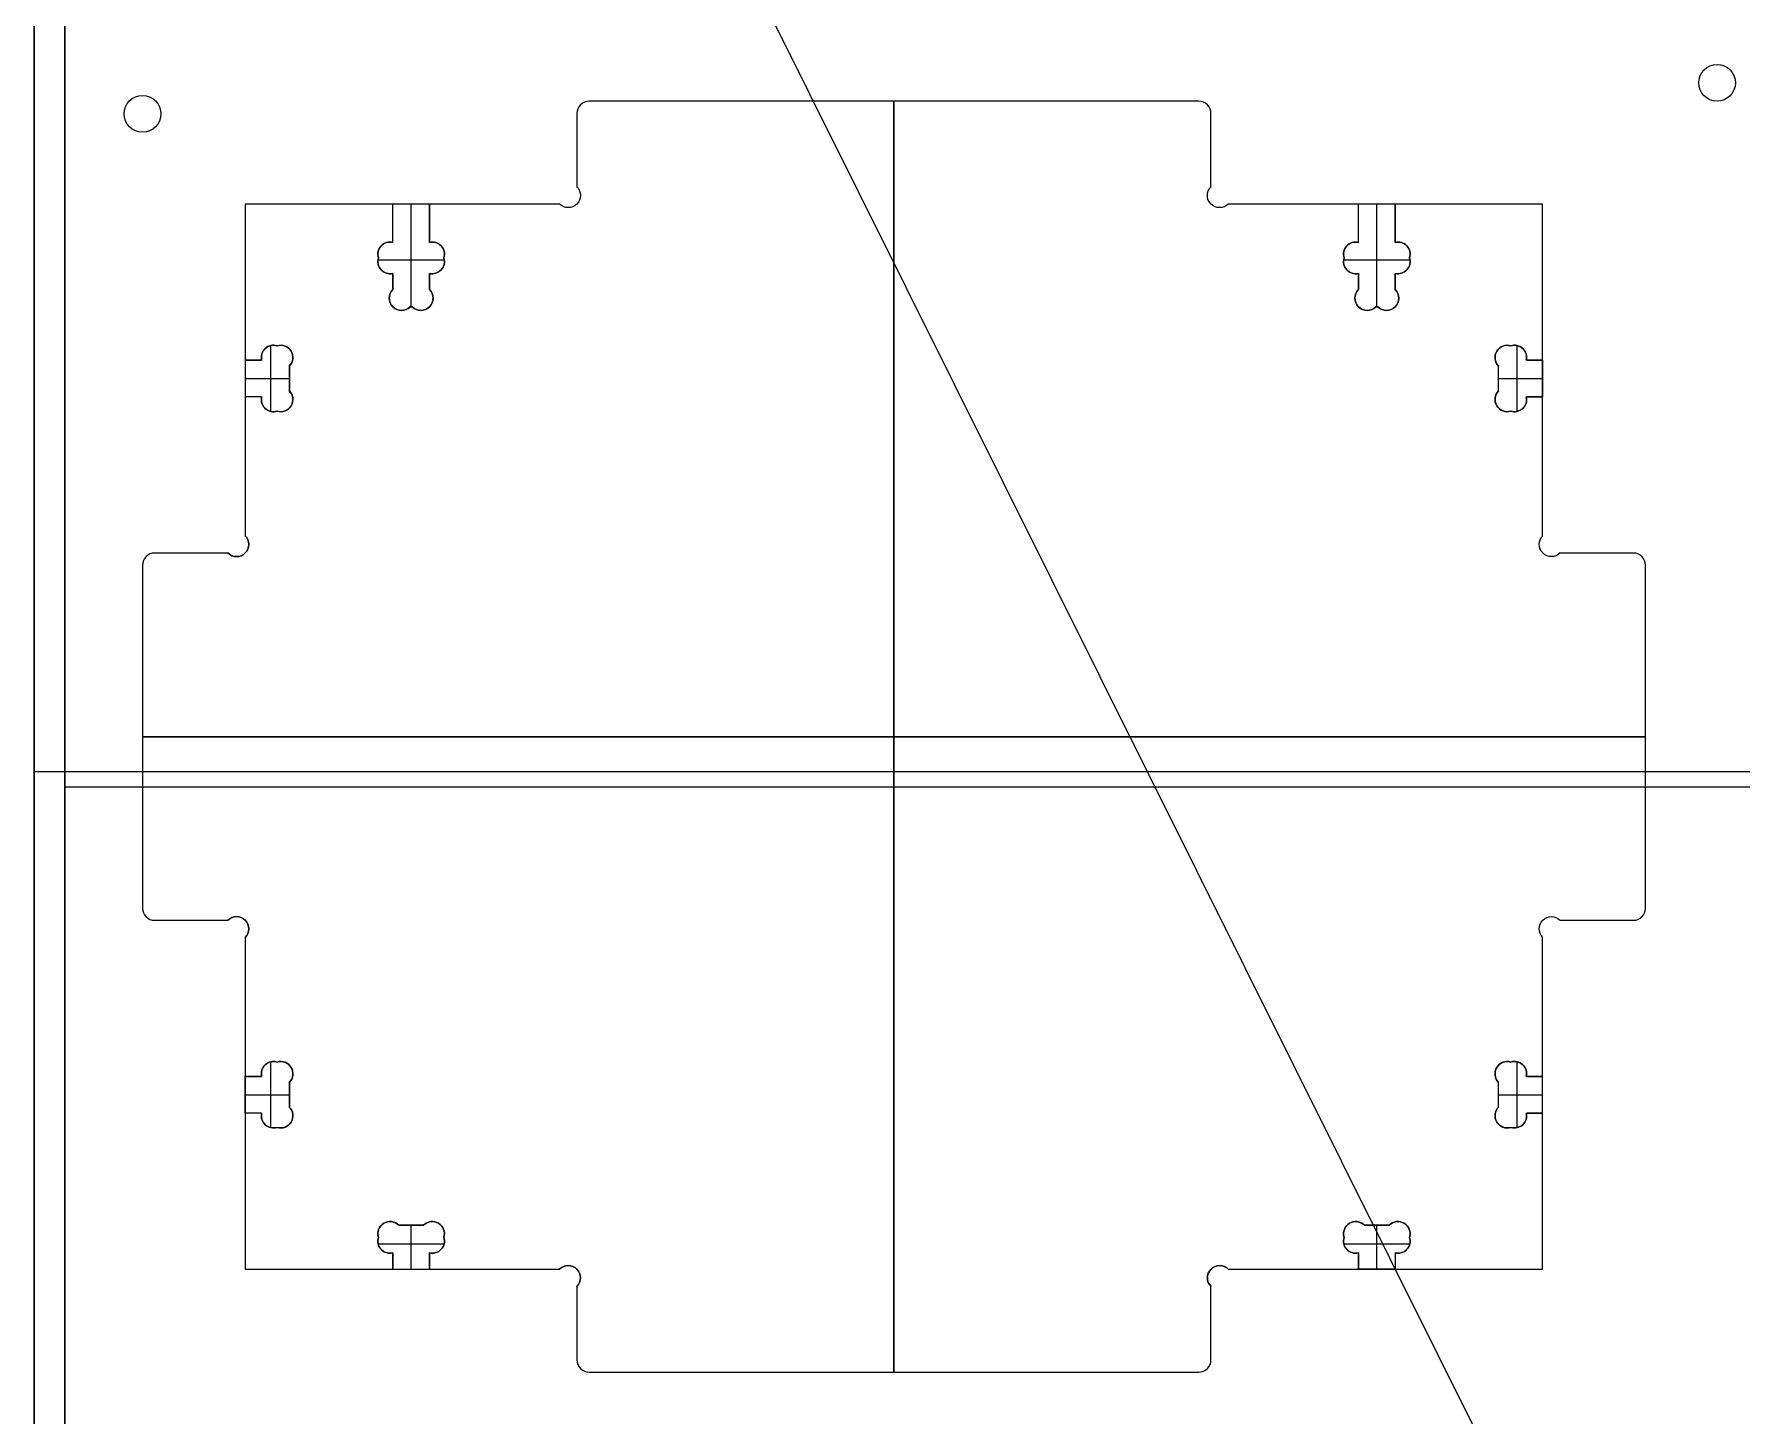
# Model space of a CAD drawing. Header units: millimetres. Extents: x -18.2 to 17.6, y -35.5 to 36.
# Drawn here: x -18.2 to -4.25, y 12.87 to 24.16 of the extents above; entities that cross this region are included whole.
import ezdxf

# ---------------------------------------------------------------- set-up
doc = ezdxf.new("R2010")
doc.units = ezdxf.units.MM
doc.layers.get('0').update_dxf_attribs({"color": 18, "true_color": 0x000000})
doc.layers.add('Standard', color=18, linetype='Continuous', true_color=0x000000)

msp = doc.modelspace()

# ---------------------------------------------------------------- linework, layer by layer
at = {"color": 0, "linetype": 'ByBlock', "lineweight": -2}
for p, q in [((-18.199, 35.01, 3.282), (-18.199, 1.26, 3.282)), ((-13.735, 23.58, 2.862), (-13.735, 23.58, 3.702)), ((-8.684, 23.609, 3.282), (-13.664, 23.609, 3.282)), ((-11.174, 13.229, 3.702), (-11.174, 23.609, 3.702)), ((-11.174, 23.609, 2.862), (-11.174, 13.229, 2.862)), ((-11.174, 23.609, 2.862), (-11.174, 23.609, 3.702)), ((-8.684, 23.609, 2.862), (-8.684, 23.609, 3.702)), ((-8.613, 23.58, 2.862), (-8.613, 23.58, 3.702)), ((-13.764, 23.509, 3.282), (-13.764, 22.911, 3.282)), ((-8.584, 22.911, 3.282), (-8.584, 23.509, 3.282)), ((-13.764, 23.21, 2.862), (-13.764, 23.21, 3.702)), ((-8.584, 23.21, 2.862), (-8.584, 23.21, 3.702)), ((-8.584, 22.911, 3.702), (-8.584, 22.911, 2.862)), ((-16.474, 22.769, 3.282), (-16.474, 21.494, 3.282)), ((-15.269, 22.769, 3.282), (-16.474, 22.769, 3.282)), ((-15.269, 22.456, 3.452), (-15.269, 22.769, 3.452)), ((-15.19, 22.769, 2.862), (-15.19, 22.769, 3.202)), ((-15.119, 21.929, 3.202), (-15.119, 22.769, 3.202)), ((-14.969, 22.769, 3.452), (-14.969, 22.456, 3.452)), ((-13.905, 22.769, 3.282), (-14.969, 22.769, 3.282)), ((-13.735, 22.84, 3.702), (-13.735, 22.84, 2.862)), ((-8.613, 22.84, 3.702), (-8.613, 22.84, 2.862)), ((-7.379, 22.769, 3.282), (-8.443, 22.769, 3.282)), ((-7.379, 22.456, 3.452), (-7.379, 22.769, 3.452)), ((-7.229, 21.929, 3.202), (-7.229, 22.769, 3.202)), ((-7.158, 22.769, 2.862), (-7.158, 22.769, 3.202)), ((-5.874, 22.769, 3.282), (-7.079, 22.769, 3.282)), ((-7.079, 22.769, 3.452), (-7.079, 22.456, 3.452)), ((-5.874, 21.494, 3.282), (-5.874, 22.769, 3.282)), ((-15.269, 22.613, 3.202), (-15.269, 22.613, 3.702)), ((-14.969, 22.613, 3.202), (-14.969, 22.613, 3.702)), ((-13.835, 22.74, 3.702), (-13.835, 22.74, 2.862)), ((-8.513, 22.74, 3.702), (-8.513, 22.74, 2.862)), ((-7.379, 22.613, 3.202), (-7.379, 22.613, 3.702)), ((-7.079, 22.613, 3.202), (-7.079, 22.613, 3.702)), ((-15.391, 22.359, 3.702), (-15.391, 22.359, 3.202)), ((-15.386, 22.329, 3.202), (-15.386, 22.329, 3.702)), ((-15.291, 22.459, 3.702), (-15.291, 22.459, 3.202)), ((-15.269, 22.456, 3.702), (-15.269, 22.456, 3.202)), ((-14.947, 22.459, 3.702), (-14.947, 22.459, 3.202)), ((-14.852, 22.329, 3.202), (-14.852, 22.329, 3.702)), ((-14.847, 22.359, 3.702), (-14.847, 22.359, 3.202)), ((-7.501, 22.359, 3.702), (-7.501, 22.359, 3.202)), ((-7.496, 22.329, 3.202), (-7.496, 22.329, 3.702)), ((-7.401, 22.459, 3.702), (-7.401, 22.459, 3.202)), ((-7.379, 22.456, 3.702), (-7.379, 22.456, 3.202)), ((-7.057, 22.459, 3.702), (-7.057, 22.459, 3.202)), ((-6.962, 22.329, 3.202), (-6.962, 22.329, 3.702)), ((-6.957, 22.359, 3.702), (-6.957, 22.359, 3.202)), ((-15.391, 22.3, 3.702), (-15.391, 22.3, 3.202)), ((-15.39, 22.314, 3.202), (-14.848, 22.314, 3.202)), ((-15.291, 22.2, 3.702), (-15.291, 22.2, 3.202)), ((-15.269, 22.202, 3.202), (-15.269, 22.202, 3.702)), ((-15.269, 22.071, 3.452), (-15.269, 22.202, 3.452)), ((-14.969, 22.202, 3.452), (-14.969, 22.071, 3.452)), ((-14.947, 22.2, 3.702), (-14.947, 22.2, 3.202)), ((-14.847, 22.3, 3.702), (-14.847, 22.3, 3.202)), ((-7.501, 22.3, 3.702), (-7.501, 22.3, 3.202)), ((-7.5, 22.314, 3.202), (-6.958, 22.314, 3.202)), ((-7.401, 22.2, 3.702), (-7.401, 22.2, 3.202)), ((-7.379, 22.202, 3.202), (-7.379, 22.202, 3.702)), ((-7.379, 22.071, 3.452), (-7.379, 22.202, 3.452)), ((-7.079, 22.202, 3.452), (-7.079, 22.071, 3.452)), ((-7.057, 22.2, 3.702), (-7.057, 22.2, 3.202)), ((-6.957, 22.3, 3.702), (-6.957, 22.3, 3.202)), ((-15.269, 22.137, 3.202), (-15.269, 22.137, 3.702)), ((-15.269, 22.071, 3.702), (-15.269, 22.071, 3.202)), ((-14.969, 22.137, 3.202), (-14.969, 22.137, 3.702)), ((-7.379, 22.137, 3.202), (-7.379, 22.137, 3.702)), ((-7.379, 22.071, 3.702), (-7.379, 22.071, 3.202)), ((-7.079, 22.137, 3.202), (-7.079, 22.137, 3.702)), ((-7.079, 22.071, 3.202), (-7.079, 22.071, 3.702)), ((-15.298, 22, 3.702), (-15.298, 22, 3.202)), ((-15.11, 21.929, 3.452), (-15.128, 21.929, 3.452)), ((-15.119, 21.929, 3.202), (-15.119, 21.929, 3.702)), ((-14.94, 22, 3.702), (-14.94, 22, 3.202)), ((-7.408, 22, 3.702), (-7.408, 22, 3.202)), ((-7.238, 21.929, 3.202), (-7.238, 21.929, 3.702)), ((-7.22, 21.929, 3.452), (-7.238, 21.929, 3.452)), ((-7.229, 21.929, 3.202), (-7.229, 21.929, 3.702)), ((-7.22, 21.929, 3.702), (-7.22, 21.929, 3.202)), ((-7.05, 22, 3.702), (-7.05, 22, 3.202)), ((-15.198, 21.9, 3.702), (-15.198, 21.9, 3.202)), ((-15.04, 21.9, 3.702), (-15.04, 21.9, 3.202)), ((-7.308, 21.9, 3.702), (-7.308, 21.9, 3.202)), ((-7.15, 21.9, 3.702), (-7.15, 21.9, 3.202)), ((-16.474, 21.494, 3.452), (-16.341, 21.494, 3.452)), ((-16.408, 21.494, 3.202), (-16.408, 21.494, 3.702)), ((-16.343, 21.516, 3.702), (-16.343, 21.516, 3.202)), ((-16.341, 21.494, 3.202), (-16.341, 21.494, 3.702)), ((-16.266, 21.075, 3.202), (-16.266, 21.613, 3.202)), ((-16.243, 21.616, 3.702), (-16.243, 21.616, 3.202)), ((-16.214, 21.612, 3.202), (-16.214, 21.612, 3.702)), ((-16.185, 21.616, 3.702), (-16.185, 21.616, 3.202)), ((-16.085, 21.516, 3.702), (-16.085, 21.516, 3.202)), ((-6.263, 21.516, 3.702), (-6.263, 21.516, 3.202)), ((-6.163, 21.616, 3.702), (-6.163, 21.616, 3.202)), ((-6.134, 21.612, 3.202), (-6.134, 21.612, 3.702)), ((-6.105, 21.616, 3.702), (-6.105, 21.616, 3.202)), ((-6.082, 21.075, 3.202), (-6.082, 21.613, 3.202)), ((-6.007, 21.494, 3.702), (-6.007, 21.494, 3.202)), ((-6.007, 21.494, 3.452), (-5.874, 21.494, 3.452)), ((-6.005, 21.516, 3.702), (-6.005, 21.516, 3.202)), ((-5.941, 21.494, 3.202), (-5.941, 21.494, 3.702)), ((-16.474, 21.415, 2.862), (-16.474, 21.415, 3.202)), ((-16.114, 21.445, 3.702), (-16.114, 21.445, 3.202)), ((-16.114, 21.445, 3.452), (-16.114, 21.243, 3.452)), ((-6.234, 21.445, 3.202), (-6.234, 21.445, 3.702)), ((-6.234, 21.243, 3.452), (-6.234, 21.445, 3.452)), ((-5.874, 21.415, 2.862), (-5.874, 21.415, 3.202)), ((-16.474, 21.344, 3.202), (-16.114, 21.344, 3.202)), ((-16.114, 21.344, 3.202), (-16.114, 21.344, 3.702)), ((-16.114, 21.243, 3.202), (-16.114, 21.243, 3.702)), ((-6.234, 21.344, 3.202), (-6.234, 21.344, 3.702)), ((-6.234, 21.344, 3.202), (-5.874, 21.344, 3.202)), ((-6.234, 21.243, 3.702), (-6.234, 21.243, 3.202)), ((-16.341, 21.194, 3.452), (-16.474, 21.194, 3.452)), ((-16.474, 21.194, 3.282), (-16.474, 20.061, 3.282)), ((-16.408, 21.194, 3.202), (-16.408, 21.194, 3.702)), ((-16.343, 21.173, 3.702), (-16.343, 21.173, 3.202)), ((-16.341, 21.194, 3.702), (-16.341, 21.194, 3.202)), ((-16.243, 21.073, 3.702), (-16.243, 21.073, 3.202)), ((-16.214, 21.077, 3.202), (-16.214, 21.077, 3.702)), ((-16.185, 21.073, 3.702), (-16.185, 21.073, 3.202)), ((-16.085, 21.173, 3.702), (-16.085, 21.173, 3.202)), ((-6.263, 21.173, 3.702), (-6.263, 21.173, 3.202)), ((-6.163, 21.073, 3.702), (-6.163, 21.073, 3.202)), ((-6.134, 21.077, 3.202), (-6.134, 21.077, 3.702)), ((-6.105, 21.073, 3.702), (-6.105, 21.073, 3.202)), ((-5.874, 21.194, 3.452), (-6.007, 21.194, 3.452)), ((-6.005, 21.173, 3.702), (-6.005, 21.173, 3.202)), ((-5.941, 21.194, 3.202), (-5.941, 21.194, 3.702)), ((-5.874, 20.061, 3.282), (-5.874, 21.194, 3.282)), ((-16.474, 20.061, 2.862), (-16.474, 20.061, 3.702)), ((-16.445, 19.99, 3.702), (-16.445, 19.99, 2.862)), ((-5.903, 19.99, 3.702), (-5.903, 19.99, 2.862)), ((-17.314, 19.819, 3.282), (-17.314, 17.019, 3.282)), ((-17.285, 19.89, 2.862), (-17.285, 19.89, 3.702)), ((-16.615, 19.919, 3.282), (-17.214, 19.919, 3.282)), ((-16.915, 19.919, 2.862), (-16.915, 19.919, 3.702)), ((-16.615, 19.919, 3.702), (-16.615, 19.919, 2.862)), ((-16.545, 19.89, 3.702), (-16.545, 19.89, 2.862)), ((-5.803, 19.89, 3.702), (-5.803, 19.89, 2.862)), ((-5.733, 19.919, 2.862), (-5.733, 19.919, 3.702)), ((-5.134, 19.919, 3.282), (-5.733, 19.919, 3.282)), ((-5.433, 19.919, 2.862), (-5.433, 19.919, 3.702)), ((-5.063, 19.89, 2.862), (-5.063, 19.89, 3.702)), ((-5.034, 17.019, 3.282), (-5.034, 19.819, 3.282)), ((-17.314, 18.419, 3.702), (-5.034, 18.419, 3.702)), ((-5.034, 18.419, 2.862), (-17.314, 18.419, 2.862)), ((-17.314, 18.419, 2.862), (-17.314, 18.419, 3.702)), ((-5.034, 18.419, 2.862), (-5.034, 18.419, 3.702)), ((-18.199, 18.135, 2.862), (-18.199, 18.135, 3.702)), ((-18.199, 18.135, 2.862), (17.551, 18.135, 2.862)), ((-18.199, 18.135, 3.702), (17.551, 18.135, 3.702)), ((-17.285, 16.949, 2.862), (-17.285, 16.949, 3.702)), ((-17.214, 16.919, 2.862), (-17.214, 16.919, 3.702)), ((-17.214, 16.919, 3.282), (-16.615, 16.919, 3.282)), ((-16.915, 16.919, 2.862), (-16.915, 16.919, 3.702)), ((-16.615, 16.919, 2.862), (-16.615, 16.919, 3.702)), ((-16.545, 16.949, 3.702), (-16.545, 16.949, 2.862)), ((-5.803, 16.949, 3.702), (-5.803, 16.949, 2.862)), ((-5.733, 16.919, 3.282), (-5.134, 16.919, 3.282)), ((-5.433, 16.919, 2.862), (-5.433, 16.919, 3.702)), ((-5.134, 16.919, 3.702), (-5.134, 16.919, 2.862)), ((-5.063, 16.949, 2.862), (-5.063, 16.949, 3.702)), ((-16.474, 16.778, 3.702), (-16.474, 16.778, 2.862)), ((-16.474, 16.778, 3.282), (-16.474, 15.644, 3.282)), ((-16.445, 16.849, 3.702), (-16.445, 16.849, 2.862)), ((-5.903, 16.849, 3.702), (-5.903, 16.849, 2.862)), ((-5.874, 16.778, 2.862), (-5.874, 16.778, 3.702)), ((-5.874, 15.644, 3.282), (-5.874, 16.778, 3.282)), ((-16.474, 15.644, 3.452), (-16.341, 15.644, 3.452)), ((-16.408, 15.644, 3.202), (-16.408, 15.644, 3.702)), ((-16.343, 15.666, 3.702), (-16.343, 15.666, 3.202)), ((-16.341, 15.644, 3.202), (-16.341, 15.644, 3.702)), ((-16.266, 15.225, 3.202), (-16.266, 15.763, 3.202)), ((-16.243, 15.766, 3.702), (-16.243, 15.766, 3.202)), ((-16.214, 15.762, 3.702), (-16.214, 15.762, 3.202)), ((-16.185, 15.766, 3.702), (-16.185, 15.766, 3.202)), ((-16.085, 15.666, 3.702), (-16.085, 15.666, 3.202)), ((-6.263, 15.666, 3.702), (-6.263, 15.666, 3.202)), ((-6.163, 15.766, 3.702), (-6.163, 15.766, 3.202)), ((-6.134, 15.762, 3.702), (-6.134, 15.762, 3.202)), ((-6.105, 15.766, 3.702), (-6.105, 15.766, 3.202)), ((-6.082, 15.225, 3.202), (-6.082, 15.763, 3.202)), ((-6.007, 15.644, 3.452), (-5.874, 15.644, 3.452)), ((-6.005, 15.666, 3.702), (-6.005, 15.666, 3.202)), ((-5.941, 15.644, 3.202), (-5.941, 15.644, 3.702)), ((-16.474, 15.494, 3.202), (-16.114, 15.494, 3.202)), ((-16.114, 15.595, 3.452), (-16.114, 15.393, 3.452)), ((-16.114, 15.494, 3.202), (-16.114, 15.494, 3.702)), ((-6.234, 15.393, 3.452), (-6.234, 15.595, 3.452)), ((-6.234, 15.494, 3.202), (-6.234, 15.494, 3.702)), ((-6.234, 15.494, 3.202), (-5.874, 15.494, 3.202)), ((-16.474, 15.424, 2.862), (-16.474, 15.424, 3.202)), ((-16.114, 15.393, 3.202), (-16.114, 15.393, 3.702)), ((-6.234, 15.393, 3.702), (-6.234, 15.393, 3.202)), ((-5.874, 15.424, 2.862), (-5.874, 15.424, 3.202)), ((-16.474, 15.344, 3.282), (-16.474, 14.069, 3.282)), ((-16.341, 15.344, 3.452), (-16.474, 15.344, 3.452)), ((-16.408, 15.344, 3.202), (-16.408, 15.344, 3.702)), ((-16.343, 15.323, 3.702), (-16.343, 15.323, 3.202)), ((-16.341, 15.344, 3.702), (-16.341, 15.344, 3.202)), ((-16.243, 15.223, 3.702), (-16.243, 15.223, 3.202)), ((-16.214, 15.227, 3.202), (-16.214, 15.227, 3.702)), ((-16.185, 15.223, 3.702), (-16.185, 15.223, 3.202)), ((-16.085, 15.323, 3.702), (-16.085, 15.323, 3.202)), ((-6.263, 15.323, 3.702), (-6.263, 15.323, 3.202)), ((-6.163, 15.223, 3.702), (-6.163, 15.223, 3.202)), ((-6.134, 15.227, 3.202), (-6.134, 15.227, 3.702)), ((-6.105, 15.223, 3.702), (-6.105, 15.223, 3.202)), ((-6.007, 15.344, 3.202), (-6.007, 15.344, 3.702)), ((-5.874, 15.344, 3.452), (-6.007, 15.344, 3.452)), ((-6.005, 15.323, 3.702), (-6.005, 15.323, 3.202)), ((-5.941, 15.344, 3.202), (-5.941, 15.344, 3.702)), ((-5.874, 14.069, 3.282), (-5.874, 15.344, 3.282)), ((-15.291, 14.459, 3.702), (-15.291, 14.459, 3.202)), ((-15.22, 14.429, 3.702), (-15.22, 14.429, 3.202)), ((-15.22, 14.429, 3.452), (-15.018, 14.429, 3.452)), ((-15.119, 14.069, 3.202), (-15.119, 14.429, 3.202)), ((-15.119, 14.429, 3.202), (-15.119, 14.429, 3.702)), ((-15.018, 14.429, 3.202), (-15.018, 14.429, 3.702)), ((-14.947, 14.459, 3.702), (-14.947, 14.459, 3.202)), ((-7.401, 14.459, 3.702), (-7.401, 14.459, 3.202)), ((-7.33, 14.429, 3.452), (-7.128, 14.429, 3.452)), ((-7.229, 14.069, 3.202), (-7.229, 14.429, 3.202)), ((-7.229, 14.429, 3.202), (-7.229, 14.429, 3.702)), ((-7.128, 14.429, 3.202), (-7.128, 14.429, 3.702)), ((-7.057, 14.459, 3.702), (-7.057, 14.459, 3.202)), ((-15.391, 14.359, 3.702), (-15.391, 14.359, 3.202)), ((-15.391, 14.3, 3.702), (-15.391, 14.3, 3.202)), ((-15.388, 14.277, 3.202), (-14.85, 14.277, 3.202)), ((-15.386, 14.329, 3.702), (-15.386, 14.329, 3.202)), ((-14.852, 14.329, 3.702), (-14.852, 14.329, 3.202)), ((-14.847, 14.359, 3.702), (-14.847, 14.359, 3.202)), ((-14.847, 14.3, 3.702), (-14.847, 14.3, 3.202)), ((-7.501, 14.359, 3.702), (-7.501, 14.359, 3.202)), ((-7.501, 14.3, 3.702), (-7.501, 14.3, 3.202)), ((-7.498, 14.277, 3.202), (-6.96, 14.277, 3.202)), ((-7.496, 14.329, 3.202), (-7.496, 14.329, 3.702)), ((-6.962, 14.329, 3.202), (-6.962, 14.329, 3.702)), ((-6.957, 14.359, 3.702), (-6.957, 14.359, 3.202)), ((-6.957, 14.3, 3.702), (-6.957, 14.3, 3.202)), ((-15.291, 14.2, 3.702), (-15.291, 14.2, 3.202)), ((-15.269, 14.202, 3.202), (-15.269, 14.202, 3.702)), ((-15.269, 14.069, 3.452), (-15.269, 14.202, 3.452)), ((-15.269, 14.136, 3.202), (-15.269, 14.136, 3.702)), ((-14.969, 14.202, 3.452), (-14.969, 14.069, 3.452)), ((-14.969, 14.136, 3.202), (-14.969, 14.136, 3.702)), ((-14.947, 14.2, 3.702), (-14.947, 14.2, 3.202)), ((-13.835, 14.099, 3.702), (-13.835, 14.099, 2.862)), ((-8.513, 14.099, 3.702), (-8.513, 14.099, 2.862)), ((-7.401, 14.2, 3.702), (-7.401, 14.2, 3.202)), ((-7.379, 14.069, 3.452), (-7.379, 14.202, 3.452)), ((-7.379, 14.136, 3.202), (-7.379, 14.136, 3.702)), ((-7.079, 14.202, 3.702), (-7.079, 14.202, 3.202)), ((-7.079, 14.202, 3.452), (-7.079, 14.069, 3.452)), ((-7.079, 14.136, 3.202), (-7.079, 14.136, 3.702)), ((-7.057, 14.2, 3.702), (-7.057, 14.2, 3.202)), ((-16.474, 14.069, 3.282), (-15.269, 14.069, 3.282)), ((-15.19, 14.069, 2.862), (-15.19, 14.069, 3.202)), ((-14.969, 14.069, 3.282), (-13.905, 14.069, 3.282)), ((-13.905, 14.069, 2.862), (-13.905, 14.069, 3.702)), ((-13.735, 13.999, 3.702), (-13.735, 13.999, 2.862)), ((-8.613, 13.999, 3.702), (-8.613, 13.999, 2.862)), ((-8.443, 14.069, 3.702), (-8.443, 14.069, 2.862)), ((-8.443, 14.069, 3.282), (-7.379, 14.069, 3.282)), ((-7.158, 14.069, 2.862), (-7.158, 14.069, 3.202)), ((-7.079, 14.069, 3.282), (-5.874, 14.069, 3.282)), ((-13.764, 13.928, 3.702), (-13.764, 13.928, 2.862)), ((-13.764, 13.928, 3.282), (-13.764, 13.329, 3.282)), ((-8.584, 13.928, 2.862), (-8.584, 13.928, 3.702)), ((-8.584, 13.329, 3.282), (-8.584, 13.928, 3.282)), ((-13.764, 13.629, 2.862), (-13.764, 13.629, 3.702)), ((-8.584, 13.629, 2.862), (-8.584, 13.629, 3.702)), ((-13.735, 13.259, 2.862), (-13.735, 13.259, 3.702)), ((-8.613, 13.259, 2.862), (-8.613, 13.259, 3.702)), ((-13.664, 13.229, 2.862), (-13.664, 13.229, 3.702)), ((-13.664, 13.229, 3.282), (-8.684, 13.229, 3.282)), ((-11.174, 13.229, 2.862), (-11.174, 13.229, 3.702))]:
    msp.add_line(p, q, dxfattribs=at)
for centre, start, end in [((-13.664, 23.509, 3.702), 90, 180), ((-13.664, 23.509, 2.862), 90, 180), ((-13.664, 23.509, 3.282), 90, 180), ((-8.684, 23.509, 3.702), 0, 90), ((-8.684, 23.509, 2.862), 0, 90), ((-8.684, 23.509, 3.282), 0, 90), ((-15.291, 22.359, 3.202), 77.4147, 197.0312), ((-15.291, 22.3, 3.202), 162.9688, 282.5853), ((-14.947, 22.359, 3.202), 342.9688, 102.5853), ((-14.947, 22.3, 3.202), 257.4147, 17.0312), ((-7.401, 22.359, 3.202), 77.4147, 197.0312), ((-7.401, 22.3, 3.202), 162.9688, 282.5853), ((-7.057, 22.359, 3.202), 342.9688, 102.5853), ((-7.057, 22.3, 3.202), 257.4147, 17.0312), ((-15.198, 22, 3.202), 135, 315), ((-15.04, 22, 3.202), 225, 45), ((-7.308, 22, 3.202), 135, 315), ((-7.15, 22, 3.202), 225, 45), ((-16.243, 21.516, 3.202), 72.9688, 192.5853), ((-16.185, 21.516, 3.202), 315, 107.0312), ((-6.163, 21.516, 3.202), 72.9688, 225), ((-6.105, 21.516, 3.202), 347.4147, 107.0312), ((-16.185, 21.173, 3.202), 252.9688, 45), ((-6.163, 21.173, 3.202), 135, 287.0312), ((-16.243, 21.173, 3.202), 167.4147, 287.0312), ((-6.105, 21.173, 3.202), 252.9688, 12.5853), ((-16.545, 19.99, 2.862), 225, 45), ((-17.214, 19.819, 3.702), 90, 180), ((-17.214, 19.819, 2.862), 90, 180), ((-17.214, 19.819, 3.282), 90, 180), ((-5.134, 19.819, 3.702), 0, 90), ((-5.134, 19.819, 2.862), 0, 90), ((-5.134, 19.819, 3.282), 0, 90), ((-17.214, 17.019, 3.702), 180, 270), ((-17.214, 17.019, 2.862), 180, 270), ((-17.214, 17.019, 3.282), 180, 270), ((-16.545, 16.849, 2.862), 315, 135), ((-5.134, 17.019, 3.702), 270, 0), ((-5.134, 17.019, 2.862), 270, 0), ((-5.134, 17.019, 3.282), 270, 360), ((-16.243, 15.666, 3.202), 72.9688, 192.5853), ((-16.185, 15.666, 3.202), 315, 107.0312), ((-6.163, 15.666, 3.202), 72.9688, 225), ((-6.105, 15.666, 3.202), 347.4147, 107.0312), ((-16.185, 15.323, 3.202), 252.9688, 45), ((-6.163, 15.323, 3.202), 135, 287.0312), ((-16.243, 15.323, 3.202), 167.4147, 287.0312), ((-6.105, 15.323, 3.202), 252.9688, 12.5853), ((-15.291, 14.359, 3.202), 45, 197.0312), ((-14.947, 14.359, 3.202), 342.9688, 135), ((-7.401, 14.359, 3.202), 45, 197.0312), ((-7.057, 14.359, 3.202), 342.9688, 135), ((-15.291, 14.3, 3.202), 162.9688, 282.5853), ((-14.947, 14.3, 3.202), 257.4147, 17.0312), ((-7.401, 14.3, 3.202), 162.9688, 282.5853), ((-7.057, 14.3, 3.202), 257.4147, 17.0312), ((-13.835, 13.999, 2.862), 315, 135), ((-8.513, 13.999, 2.862), 45, 225), ((-13.664, 13.329, 3.702), 180, 270), ((-13.664, 13.329, 2.862), 180, 270), ((-13.664, 13.329, 3.282), 180, 270), ((-8.684, 13.329, 3.702), 270, 0), ((-8.684, 13.329, 2.862), 270, 0), ((-8.684, 13.329, 3.282), 270, 0)]:
    msp.add_arc(centre, 0.1, start, end, dxfattribs=at)
at = {"color": 0, "linetype": 'ByBlock', "lineweight": -2, "extrusion": (0, 0, -1)}
for centre, start, end in [((13.835, 22.84, -3.702), 135, 315), ((13.835, 22.84, -2.862), 135, 315), ((13.835, 22.84, -3.282), 135, 315), ((8.513, 22.84, -3.702), 225, 45), ((8.513, 22.84, -2.862), 225, 45), ((8.513, 22.84, -3.282), 225, 45), ((15.291, 22.359, -3.702), 342.9688, 102.5853), ((15.291, 22.359, -3.452), 342.9688, 102.5853), ((14.947, 22.359, -3.702), 77.4147, 197.0312), ((14.947, 22.359, -3.452), 77.4147, 197.0312), ((7.401, 22.359, -3.702), 342.9688, 102.5853), ((7.401, 22.359, -3.452), 342.9688, 102.5853), ((7.057, 22.359, -3.702), 77.4147, 197.0312), ((7.057, 22.359, -3.452), 77.4147, 197.0312), ((15.291, 22.3, -3.702), 257.4147, 17.0312), ((15.291, 22.3, -3.452), 257.4147, 17.0312), ((14.947, 22.3, -3.702), 162.9688, 282.5853), ((14.947, 22.3, -3.452), 162.9688, 282.5853), ((7.401, 22.3, -3.702), 257.4147, 17.0312), ((7.401, 22.3, -3.452), 257.4147, 17.0312), ((7.057, 22.3, -3.702), 162.9688, 282.5853), ((7.057, 22.3, -3.452), 162.9688, 282.5853), ((15.198, 22, -3.702), 225, 45), ((15.198, 22, -3.452), 225, 45), ((15.04, 22, -3.702), 135, 315), ((15.04, 22, -3.452), 135, 315), ((7.308, 22, -3.702), 225, 45), ((7.308, 22, -3.452), 225, 45), ((7.15, 22, -3.702), 135, 315), ((7.15, 22, -3.452), 135, 315), ((16.243, 21.516, -3.702), 347.4147, 107.0312), ((16.243, 21.516, -3.452), 347.4147, 107.0312), ((16.185, 21.516, -3.702), 72.9688, 225), ((16.185, 21.516, -3.452), 72.9688, 225), ((6.163, 21.516, -3.702), 315, 107.0312), ((6.163, 21.516, -3.452), 315, 107.0312), ((6.105, 21.516, -3.702), 72.9688, 192.5853), ((6.105, 21.516, -3.452), 72.9688, 192.5853), ((16.185, 21.173, -3.702), 135, 287.0312), ((16.185, 21.173, -3.452), 135, 287.0312), ((6.163, 21.173, -3.702), 252.9688, 45), ((6.163, 21.173, -3.452), 252.9688, 45), ((16.243, 21.173, -3.702), 252.9688, 12.5853), ((16.243, 21.173, -3.452), 252.9688, 12.5853), ((6.105, 21.173, -3.702), 167.4147, 287.0312), ((6.105, 21.173, -3.452), 167.4147, 287.0312), ((16.545, 19.99, -3.702), 135, 315), ((16.545, 19.99, -3.282), 135, 315), ((5.803, 19.99, -2.862), 225, 45), ((5.803, 19.99, -3.702), 225, 45), ((5.803, 19.99, -3.282), 225, 45), ((16.545, 16.849, -3.702), 45, 225), ((16.545, 16.849, -3.282), 45, 225), ((5.803, 16.849, -3.702), 315, 135), ((5.803, 16.849, -2.862), 315, 135), ((5.803, 16.849, -3.282), 315, 135), ((16.243, 15.666, -3.702), 347.4147, 107.0312), ((16.243, 15.666, -3.452), 347.4147, 107.0312), ((16.185, 15.666, -3.702), 72.9688, 225), ((16.185, 15.666, -3.452), 72.9688, 225), ((6.163, 15.666, -3.702), 315, 107.0312), ((6.163, 15.666, -3.452), 315, 107.0312), ((6.105, 15.666, -3.702), 72.9688, 192.5853), ((6.105, 15.666, -3.452), 72.9688, 192.5853), ((16.185, 15.323, -3.702), 135, 287.0312), ((16.185, 15.323, -3.452), 135, 287.0312), ((6.163, 15.323, -3.702), 252.9688, 45), ((6.163, 15.323, -3.452), 252.9688, 45), ((16.243, 15.323, -3.702), 252.9688, 12.5853), ((16.243, 15.323, -3.452), 252.9688, 12.5853), ((6.105, 15.323, -3.702), 167.4147, 287.0312), ((6.105, 15.323, -3.452), 167.4147, 287.0312), ((15.291, 14.359, -3.702), 342.9688, 135), ((15.291, 14.359, -3.452), 342.9688, 135), ((14.947, 14.359, -3.702), 45, 197.0312), ((14.947, 14.359, -3.452), 45, 197.0312), ((7.401, 14.359, -3.702), 342.9688, 135), ((7.401, 14.359, -3.452), 342.9688, 135), ((7.057, 14.359, -3.702), 45, 197.0312), ((7.057, 14.359, -3.452), 45, 197.0312), ((15.291, 14.3, -3.702), 257.4147, 17.0312), ((15.291, 14.3, -3.452), 257.4147, 17.0312), ((14.947, 14.3, -3.702), 162.9688, 282.5853), ((14.947, 14.3, -3.452), 162.9688, 282.5853), ((7.401, 14.3, -3.702), 257.4147, 17.0312), ((7.401, 14.3, -3.452), 257.4147, 17.0312), ((7.057, 14.3, -3.702), 162.9688, 282.5853), ((7.057, 14.3, -3.452), 162.9688, 282.5853), ((13.835, 13.999, -3.702), 45, 225), ((13.835, 13.999, -3.282), 45, 225), ((8.513, 13.999, -3.702), 315, 135), ((8.513, 13.999, -3.282), 315, 135)]:
    msp.add_arc(centre, 0.1, start, end, dxfattribs=at)
at = {"color": 0, "linetype": 'ByBlock', "lineweight": -2}
for points in [[(-18.199, 35.01, 2.862), (-18.199, 18.135, 2.862), (-18.199, 1.26, 2.862)], [(-18.199, 1.26, 3.702), (-18.199, 18.135, 3.702), (-18.199, 35.01, 3.702)], [(-8.684, 23.609, 3.702), (-11.174, 23.609, 3.702), (-13.664, 23.609, 3.702)], [(-8.684, 23.609, 2.862), (-11.174, 23.609, 2.862), (-13.664, 23.609, 2.862)], [(-13.764, 23.509, 3.702), (-13.764, 23.21, 3.702), (-13.764, 22.911, 3.702)], [(-13.764, 23.509, 2.862), (-13.764, 23.21, 2.862), (-13.764, 22.911, 2.862)], [(-8.584, 22.911, 3.702), (-8.584, 23.21, 3.702), (-8.584, 23.509, 3.702)], [(-8.584, 22.911, 2.862), (-8.584, 23.21, 2.862), (-8.584, 23.509, 2.862)], [(-15.269, 22.769, 3.702), (-15.872, 22.769, 3.702), (-16.474, 22.769, 3.702)], [(-16.474, 22.769, 3.702), (-16.474, 22.132, 3.702), (-16.474, 21.494, 3.702)], [(-16.474, 22.769, 2.862), (-16.474, 21.415, 2.862), (-16.474, 20.061, 2.862)], [(-13.905, 22.769, 2.862), (-15.19, 22.769, 2.862), (-16.474, 22.769, 2.862)], [(-15.269, 22.456, 3.702), (-15.269, 22.613, 3.702), (-15.269, 22.769, 3.702)], [(-15.269, 22.456, 3.202), (-15.269, 22.613, 3.202), (-15.269, 22.769, 3.202)], [(-14.969, 22.769, 3.202), (-15.119, 22.769, 3.202), (-15.269, 22.769, 3.202)], [(-13.905, 22.769, 3.702), (-14.437, 22.769, 3.702), (-14.969, 22.769, 3.702)], [(-14.969, 22.769, 3.702), (-14.969, 22.613, 3.702), (-14.969, 22.456, 3.702)], [(-14.969, 22.456, 3.202), (-14.969, 22.613, 3.202), (-14.969, 22.769, 3.202)], [(-7.379, 22.769, 3.702), (-7.911, 22.769, 3.702), (-8.443, 22.769, 3.702)], [(-5.874, 22.769, 2.862), (-7.158, 22.769, 2.862), (-8.443, 22.769, 2.862)], [(-7.379, 22.456, 3.702), (-7.379, 22.613, 3.702), (-7.379, 22.769, 3.702)], [(-7.379, 22.456, 3.202), (-7.379, 22.613, 3.202), (-7.379, 22.769, 3.202)], [(-7.079, 22.769, 3.202), (-7.229, 22.769, 3.202), (-7.379, 22.769, 3.202)], [(-5.874, 22.769, 3.702), (-6.477, 22.769, 3.702), (-7.079, 22.769, 3.702)], [(-7.079, 22.769, 3.702), (-7.079, 22.613, 3.702), (-7.079, 22.456, 3.702)], [(-7.079, 22.456, 3.202), (-7.079, 22.613, 3.202), (-7.079, 22.769, 3.202)], [(-5.874, 21.494, 3.702), (-5.874, 22.132, 3.702), (-5.874, 22.769, 3.702)], [(-5.874, 20.061, 2.862), (-5.874, 21.415, 2.862), (-5.874, 22.769, 2.862)], [(-15.269, 22.071, 3.702), (-15.269, 22.137, 3.702), (-15.269, 22.202, 3.702)], [(-15.269, 22.202, 3.202), (-15.269, 22.137, 3.202), (-15.269, 22.071, 3.202)], [(-14.969, 22.202, 3.702), (-14.969, 22.137, 3.702), (-14.969, 22.071, 3.702)], [(-14.969, 22.071, 3.202), (-14.969, 22.137, 3.202), (-14.969, 22.202, 3.202)], [(-7.379, 22.071, 3.702), (-7.379, 22.137, 3.702), (-7.379, 22.202, 3.702)], [(-7.379, 22.202, 3.202), (-7.379, 22.137, 3.202), (-7.379, 22.071, 3.202)], [(-7.079, 22.202, 3.702), (-7.079, 22.137, 3.702), (-7.079, 22.071, 3.702)], [(-7.079, 22.071, 3.202), (-7.079, 22.137, 3.202), (-7.079, 22.202, 3.202)], [(-15.11, 21.929, 3.702), (-15.119, 21.929, 3.702), (-15.128, 21.929, 3.702)], [(-15.128, 21.929, 3.202), (-15.119, 21.929, 3.202), (-15.11, 21.929, 3.202)], [(-7.22, 21.929, 3.702), (-7.229, 21.929, 3.702), (-7.238, 21.929, 3.702)], [(-7.238, 21.929, 3.202), (-7.229, 21.929, 3.202), (-7.22, 21.929, 3.202)], [(-16.474, 21.494, 3.702), (-16.408, 21.494, 3.702), (-16.341, 21.494, 3.702)], [(-16.341, 21.494, 3.202), (-16.408, 21.494, 3.202), (-16.474, 21.494, 3.202)], [(-16.474, 21.494, 3.202), (-16.474, 21.344, 3.202), (-16.474, 21.194, 3.202)], [(-6.007, 21.494, 3.702), (-5.941, 21.494, 3.702), (-5.874, 21.494, 3.702)], [(-5.874, 21.494, 3.202), (-5.941, 21.494, 3.202), (-6.007, 21.494, 3.202)], [(-5.874, 21.494, 3.202), (-5.874, 21.344, 3.202), (-5.874, 21.194, 3.202)], [(-16.114, 21.445, 3.702), (-16.114, 21.344, 3.702), (-16.114, 21.243, 3.702)], [(-16.114, 21.243, 3.202), (-16.114, 21.344, 3.202), (-16.114, 21.445, 3.202)], [(-6.234, 21.243, 3.702), (-6.234, 21.344, 3.702), (-6.234, 21.445, 3.702)], [(-6.234, 21.243, 3.202), (-6.234, 21.344, 3.202), (-6.234, 21.445, 3.202)], [(-16.341, 21.194, 3.702), (-16.408, 21.194, 3.702), (-16.474, 21.194, 3.702)], [(-16.474, 21.194, 3.702), (-16.474, 20.628, 3.702), (-16.474, 20.061, 3.702)], [(-16.341, 21.194, 3.202), (-16.408, 21.194, 3.202), (-16.474, 21.194, 3.202)], [(-5.874, 21.194, 3.702), (-5.941, 21.194, 3.702), (-6.007, 21.194, 3.702)], [(-6.007, 21.194, 3.202), (-5.941, 21.194, 3.202), (-5.874, 21.194, 3.202)], [(-5.874, 20.061, 3.702), (-5.874, 20.628, 3.702), (-5.874, 21.194, 3.702)], [(-17.314, 19.819, 3.702), (-17.314, 18.419, 3.702), (-17.314, 17.019, 3.702)], [(-17.314, 19.819, 2.862), (-17.314, 18.419, 2.862), (-17.314, 17.019, 2.862)], [(-16.615, 19.919, 3.702), (-16.915, 19.919, 3.702), (-17.214, 19.919, 3.702)], [(-16.615, 19.919, 2.862), (-16.915, 19.919, 2.862), (-17.214, 19.919, 2.862)], [(-5.134, 19.919, 3.702), (-5.433, 19.919, 3.702), (-5.733, 19.919, 3.702)], [(-5.134, 19.919, 2.862), (-5.433, 19.919, 2.862), (-5.733, 19.919, 2.862)], [(-5.034, 17.019, 3.702), (-5.034, 18.419, 3.702), (-5.034, 19.819, 3.702)], [(-5.034, 17.019, 2.862), (-5.034, 18.419, 2.862), (-5.034, 19.819, 2.862)], [(-17.214, 16.919, 3.702), (-16.915, 16.919, 3.702), (-16.615, 16.919, 3.702)], [(-17.214, 16.919, 2.862), (-16.915, 16.919, 2.862), (-16.615, 16.919, 2.862)], [(-5.733, 16.919, 3.702), (-5.433, 16.919, 3.702), (-5.134, 16.919, 3.702)], [(-5.733, 16.919, 2.862), (-5.433, 16.919, 2.862), (-5.134, 16.919, 2.862)], [(-16.474, 16.778, 3.702), (-16.474, 16.211, 3.702), (-16.474, 15.644, 3.702)], [(-16.474, 16.778, 2.862), (-16.474, 15.424, 2.862), (-16.474, 14.069, 2.862)], [(-5.874, 15.644, 3.702), (-5.874, 16.211, 3.702), (-5.874, 16.778, 3.702)], [(-5.874, 14.069, 2.862), (-5.874, 15.424, 2.862), (-5.874, 16.778, 2.862)], [(-16.474, 15.644, 3.702), (-16.408, 15.644, 3.702), (-16.341, 15.644, 3.702)], [(-16.474, 15.344, 3.202), (-16.474, 15.494, 3.202), (-16.474, 15.644, 3.202)], [(-16.341, 15.644, 3.202), (-16.408, 15.644, 3.202), (-16.474, 15.644, 3.202)], [(-6.007, 15.644, 3.702), (-5.941, 15.644, 3.702), (-5.874, 15.644, 3.702)], [(-5.874, 15.644, 3.202), (-5.941, 15.644, 3.202), (-6.007, 15.644, 3.202)], [(-5.874, 15.344, 3.202), (-5.874, 15.494, 3.202), (-5.874, 15.644, 3.202)], [(-16.114, 15.595, 3.702), (-16.114, 15.494, 3.702), (-16.114, 15.393, 3.702)], [(-16.114, 15.393, 3.202), (-16.114, 15.494, 3.202), (-16.114, 15.595, 3.202)], [(-6.234, 15.393, 3.702), (-6.234, 15.494, 3.702), (-6.234, 15.595, 3.702)], [(-6.234, 15.393, 3.202), (-6.234, 15.494, 3.202), (-6.234, 15.595, 3.202)], [(-16.341, 15.344, 3.702), (-16.408, 15.344, 3.702), (-16.474, 15.344, 3.702)], [(-16.474, 15.344, 3.702), (-16.474, 14.707, 3.702), (-16.474, 14.069, 3.702)], [(-16.341, 15.344, 3.202), (-16.408, 15.344, 3.202), (-16.474, 15.344, 3.202)], [(-5.874, 15.344, 3.702), (-5.941, 15.344, 3.702), (-6.007, 15.344, 3.702)], [(-6.007, 15.344, 3.202), (-5.941, 15.344, 3.202), (-5.874, 15.344, 3.202)], [(-5.874, 14.069, 3.702), (-5.874, 14.707, 3.702), (-5.874, 15.344, 3.702)], [(-15.22, 14.429, 3.702), (-15.119, 14.429, 3.702), (-15.018, 14.429, 3.702)], [(-15.018, 14.429, 3.202), (-15.119, 14.429, 3.202), (-15.22, 14.429, 3.202)], [(-7.33, 14.429, 3.702), (-7.229, 14.429, 3.702), (-7.128, 14.429, 3.702)], [(-7.128, 14.429, 3.202), (-7.229, 14.429, 3.202), (-7.33, 14.429, 3.202)], [(-15.269, 14.069, 3.702), (-15.269, 14.136, 3.702), (-15.269, 14.202, 3.702)], [(-15.269, 14.202, 3.202), (-15.269, 14.136, 3.202), (-15.269, 14.069, 3.202)], [(-14.969, 14.202, 3.702), (-14.969, 14.136, 3.702), (-14.969, 14.069, 3.702)], [(-14.969, 14.069, 3.202), (-14.969, 14.136, 3.202), (-14.969, 14.202, 3.202)], [(-7.379, 14.069, 3.702), (-7.379, 14.136, 3.702), (-7.379, 14.202, 3.702)], [(-7.379, 14.202, 3.202), (-7.379, 14.136, 3.202), (-7.379, 14.069, 3.202)], [(-7.079, 14.202, 3.702), (-7.079, 14.136, 3.702), (-7.079, 14.069, 3.702)], [(-7.079, 14.202, 3.202), (-7.079, 14.136, 3.202), (-7.079, 14.069, 3.202)], [(-16.474, 14.069, 3.702), (-15.872, 14.069, 3.702), (-15.269, 14.069, 3.702)], [(-16.474, 14.069, 2.862), (-15.19, 14.069, 2.862), (-13.905, 14.069, 2.862)], [(-15.269, 14.069, 3.202), (-15.119, 14.069, 3.202), (-14.969, 14.069, 3.202)], [(-14.969, 14.069, 3.702), (-14.437, 14.069, 3.702), (-13.905, 14.069, 3.702)], [(-8.443, 14.069, 3.702), (-7.911, 14.069, 3.702), (-7.379, 14.069, 3.702)], [(-8.443, 14.069, 2.862), (-7.158, 14.069, 2.862), (-5.874, 14.069, 2.862)], [(-7.079, 14.069, 3.202), (-7.229, 14.069, 3.202), (-7.379, 14.069, 3.202)], [(-7.079, 14.069, 3.702), (-6.477, 14.069, 3.702), (-5.874, 14.069, 3.702)], [(-13.764, 13.928, 3.702), (-13.764, 13.629, 3.702), (-13.764, 13.329, 3.702)], [(-13.764, 13.928, 2.862), (-13.764, 13.629, 2.862), (-13.764, 13.329, 2.862)], [(-8.584, 13.329, 3.702), (-8.584, 13.629, 3.702), (-8.584, 13.928, 3.702)], [(-8.584, 13.329, 2.862), (-8.584, 13.629, 2.862), (-8.584, 13.928, 2.862)], [(-13.664, 13.229, 3.702), (-11.174, 13.229, 3.702), (-8.684, 13.229, 3.702)], [(-13.664, 13.229, 2.862), (-11.174, 13.229, 2.862), (-8.684, 13.229, 2.862)]]:
    msp.add_open_spline(points, degree=2, dxfattribs=at)
at = {"color": 0, "linetype": 'ByBlock', "lineweight": -2, "extrusion": (1, 0, 0)}
for points in [[(-13.664, 23.609, 2.862), (-13.664, 23.609, 3.282), (-13.664, 23.609, 3.702)], [(-13.764, 23.509, 3.702), (-13.764, 23.509, 3.282), (-13.764, 23.509, 2.862)], [(-8.584, 23.509, 2.862), (-8.584, 23.509, 3.282), (-8.584, 23.509, 3.702)], [(-13.764, 22.911, 2.862), (-13.764, 22.911, 3.282), (-13.764, 22.911, 3.702)], [(-16.474, 22.769, 2.862), (-16.474, 22.769, 3.282), (-16.474, 22.769, 3.702)], [(-15.269, 22.769, 3.202), (-15.269, 22.769, 3.452), (-15.269, 22.769, 3.702)], [(-14.969, 22.769, 3.702), (-14.969, 22.769, 3.452), (-14.969, 22.769, 3.202)], [(-13.905, 22.769, 3.702), (-13.905, 22.769, 3.282), (-13.905, 22.769, 2.862)], [(-8.443, 22.769, 2.862), (-8.443, 22.769, 3.282), (-8.443, 22.769, 3.702)], [(-7.379, 22.769, 3.202), (-7.379, 22.769, 3.452), (-7.379, 22.769, 3.702)], [(-7.079, 22.769, 3.202), (-7.079, 22.769, 3.452), (-7.079, 22.769, 3.702)], [(-5.874, 22.769, 2.862), (-5.874, 22.769, 3.282), (-5.874, 22.769, 3.702)], [(-14.969, 22.456, 3.202), (-14.969, 22.456, 3.452), (-14.969, 22.456, 3.702)], [(-7.079, 22.456, 3.202), (-7.079, 22.456, 3.452), (-7.079, 22.456, 3.702)], [(-14.969, 22.202, 3.702), (-14.969, 22.202, 3.452), (-14.969, 22.202, 3.202)], [(-7.079, 22.202, 3.702), (-7.079, 22.202, 3.452), (-7.079, 22.202, 3.202)], [(-14.969, 22.071, 3.202), (-14.969, 22.071, 3.452), (-14.969, 22.071, 3.702)], [(-15.128, 21.929, 3.202), (-15.128, 21.929, 3.452), (-15.128, 21.929, 3.702)], [(-15.11, 21.929, 3.702), (-15.11, 21.929, 3.452), (-15.11, 21.929, 3.202)], [(-16.474, 21.494, 3.702), (-16.474, 21.494, 3.452), (-16.474, 21.494, 3.202)], [(-5.874, 21.494, 3.702), (-5.874, 21.494, 3.452), (-5.874, 21.494, 3.202)], [(-16.474, 21.194, 3.202), (-16.474, 21.194, 3.452), (-16.474, 21.194, 3.702)], [(-6.007, 21.194, 3.202), (-6.007, 21.194, 3.452), (-6.007, 21.194, 3.702)], [(-5.874, 21.194, 3.202), (-5.874, 21.194, 3.452), (-5.874, 21.194, 3.702)], [(-5.874, 20.061, 3.702), (-5.874, 20.061, 3.282), (-5.874, 20.061, 2.862)], [(-17.314, 19.819, 3.702), (-17.314, 19.819, 3.282), (-17.314, 19.819, 2.862)], [(-17.214, 19.919, 2.862), (-17.214, 19.919, 3.282), (-17.214, 19.919, 3.702)], [(-5.134, 19.919, 3.702), (-5.134, 19.919, 3.282), (-5.134, 19.919, 2.862)], [(-5.034, 19.819, 2.862), (-5.034, 19.819, 3.282), (-5.034, 19.819, 3.702)], [(-17.314, 17.019, 2.862), (-17.314, 17.019, 3.282), (-17.314, 17.019, 3.702)], [(-5.733, 16.919, 3.702), (-5.733, 16.919, 3.282), (-5.733, 16.919, 2.862)], [(-5.034, 17.019, 3.702), (-5.034, 17.019, 3.282), (-5.034, 17.019, 2.862)], [(-16.474, 15.644, 3.202), (-16.474, 15.644, 3.452), (-16.474, 15.644, 3.702)], [(-6.007, 15.644, 3.702), (-6.007, 15.644, 3.452), (-6.007, 15.644, 3.202)], [(-5.874, 15.644, 3.202), (-5.874, 15.644, 3.452), (-5.874, 15.644, 3.702)], [(-16.114, 15.595, 3.702), (-16.114, 15.595, 3.452), (-16.114, 15.595, 3.202)], [(-6.234, 15.595, 3.202), (-6.234, 15.595, 3.452), (-6.234, 15.595, 3.702)], [(-16.474, 15.344, 3.702), (-16.474, 15.344, 3.452), (-16.474, 15.344, 3.202)], [(-5.874, 15.344, 3.202), (-5.874, 15.344, 3.452), (-5.874, 15.344, 3.702)], [(-7.33, 14.429, 3.702), (-7.33, 14.429, 3.452), (-7.33, 14.429, 3.202)], [(-14.969, 14.202, 3.702), (-14.969, 14.202, 3.452), (-14.969, 14.202, 3.202)], [(-7.379, 14.202, 3.202), (-7.379, 14.202, 3.452), (-7.379, 14.202, 3.702)], [(-16.474, 14.069, 2.862), (-16.474, 14.069, 3.282), (-16.474, 14.069, 3.702)], [(-15.269, 14.069, 3.702), (-15.269, 14.069, 3.452), (-15.269, 14.069, 3.202)], [(-14.969, 14.069, 3.702), (-14.969, 14.069, 3.452), (-14.969, 14.069, 3.202)], [(-7.379, 14.069, 3.202), (-7.379, 14.069, 3.452), (-7.379, 14.069, 3.702)], [(-7.079, 14.069, 3.702), (-7.079, 14.069, 3.452), (-7.079, 14.069, 3.202)], [(-5.874, 14.069, 2.862), (-5.874, 14.069, 3.282), (-5.874, 14.069, 3.702)], [(-13.764, 13.329, 2.862), (-13.764, 13.329, 3.282), (-13.764, 13.329, 3.702)], [(-8.584, 13.329, 3.702), (-8.584, 13.329, 3.282), (-8.584, 13.329, 2.862)], [(-8.684, 13.229, 2.862), (-8.684, 13.229, 3.282), (-8.684, 13.229, 3.702)]]:
    msp.add_open_spline(points, degree=2, dxfattribs=at)
at = {"layer": 'Standard'}
for p, q in [((-18.199, 36.01, 2.862), (-18.199, 0.26, 2.862)), ((-18.199, 36.01, 2.862), (-18.199, -35.49, 2.862)), ((-17.949, 35.885, 2.862), (17.551, -35.365, 2.862)), ((-17.949, 0.26, 2.362), (-17.949, 35.76, 2.362)), ((-17.949, 35.76, 2.862), (-17.949, -35.24, 2.862)), ((-17.949, 35.76, 2.862), (-17.949, -35.24, 2.862)), ((-18.199, 35.01, 3.702), (-18.199, 1.26, 3.702)), ((-17.949, 18.01, 2.862), (-17.949, 18.01, 1.862)), ((-17.949, 18.01, 2.862), (17.551, 18.01, 2.862)), ((-17.949, 18.01, 1.862), (17.551, 18.01, 1.862))]:
    msp.add_line(p, q, dxfattribs=at)
for centre in [(-4.449, 23.76, 3.702), (-17.314, 23.506, 3.702)]:
    msp.add_circle(centre, 0.15, dxfattribs=at)
for points in [[(-17.949, 0.26, 2.862), (-17.949, 18.01, 2.862), (-17.949, 35.76, 2.862)], [(-17.949, 35.76, 1.862), (-17.949, 18.01, 1.862), (-17.949, 0.26, 1.862)]]:
    msp.add_open_spline(points, degree=2, dxfattribs=at)

doc.saveas('drawing.dxf')
